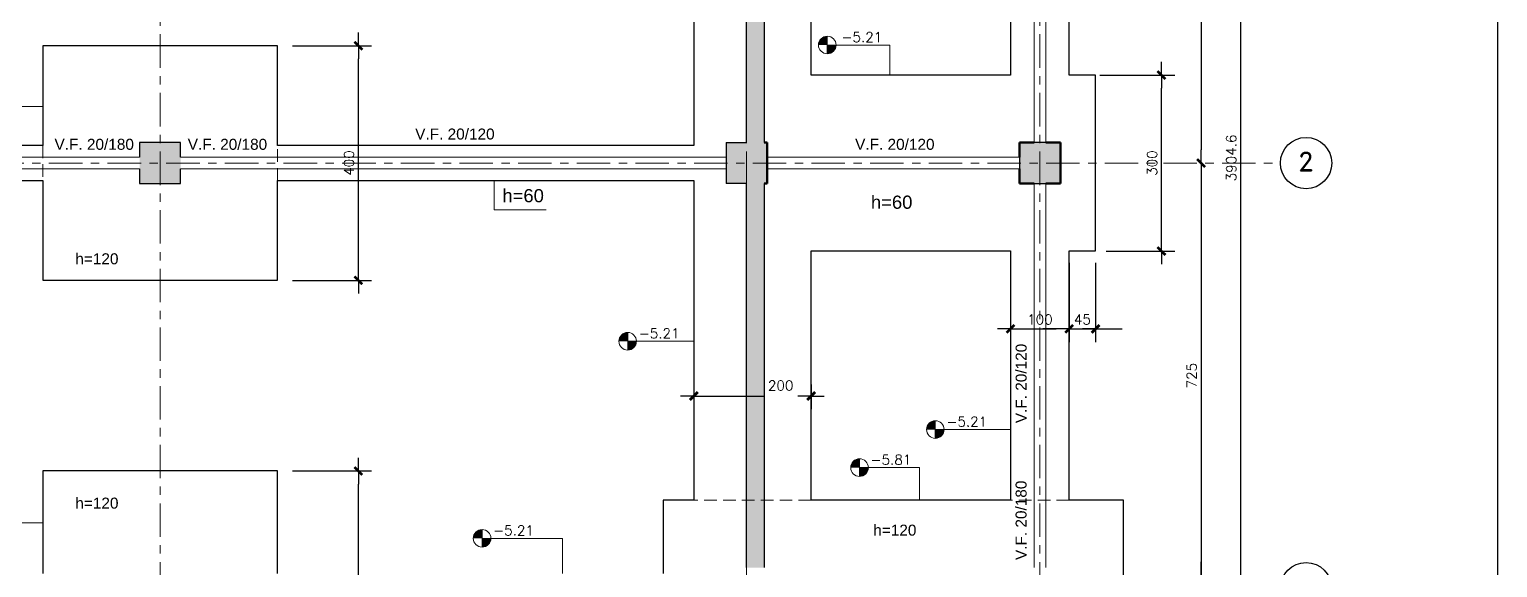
# Model space of a CAD drawing. Extents: x -4 to 6083, y -4 to 8618.
# Drawn here: x 3579 to 6083, y 4830 to 5748 of the extents above; entities that cross this region are included whole.
import ezdxf

# ---------------------------------------------------------------- set-up
doc = ezdxf.new("R2010")
doc.units = 0
doc.header["$LTSCALE"] = 45
doc.header["$MEASUREMENT"] = 0
doc.linetypes.add('Grid Line', pattern=[2.2225, 1.27, -0.3175, 0.3175, -0.3175])
doc.linetypes.add('RLE-PROYECCION', pattern=[0.71438, 0.47625, -0.23813])
doc.layers.get('0').update_dxf_attribs({"linetype": 'CONTINUOUS'})
for name, color, linetype in [('RLA-COTAS', 2, 'CONTINUOUS'), ('RLA-COTAS1', 2, 'CONTINUOUS'), ('RLA-FORMATO', 7, 'CONTINUOUS')]:
    doc.layers.add(name, color=color, linetype=linetype)
for name, color, linetype, lineweight in [('RLE-EJE', 3, 'CONTINUOUS', 25), ('RLE-EJES', 1, 'Grid Line', 9), ('RLE-FUNDACION', 6, 'CONTINUOUS', 25), ('RLE-MURO', 5, 'CONTINUOUS', 25), ('RLE-NIVELES', 3, 'CONTINUOUS', 9), ('RLE-PILAR', 5, 'CONTINUOUS', 50), ('RLE-PROYECCION', 2, 'RLE-PROYECCION', 15), ('RLE-SOLID', 252, 'CONTINUOUS', 15), ('RLE-TEXTO-1', 9, 'CONTINUOUS', 9), ('RLE-VIGA', 3, 'CONTINUOUS', 15)]:
    doc.layers.add(name, color=color, linetype=linetype, lineweight=lineweight)
doc.styles.add('Arial_2', font='arial.ttf', dxfattribs={"height": 18.75})
doc.styles.add('Arial_3', font='arial.ttf', dxfattribs={"height": 16.875})
doc.styles.add('ROMAND', font='romand', dxfattribs={"height": 31.5})
doc.styles.add('ROMANS', font='ROMANS.shx', dxfattribs={"height": 16.875})
doc.dimstyles.new('ING-75', dxfattribs={"dimscale": 75, "dimtxt": 0.27, "dimasz": 0.3, "dimexe": 0, "dimexo": 0, "dimgap": 0.1, "dimtad": 1, "dimdec": 1, "dimzin": 12, "dimdsep": 46, "dimtxsty": 'ROMANS', "dimblk": 'TICK1', "dimblk1": 'TICK1', "dimblk2": 'TICK1', "dimcen": 0.09, "dimclrd": 2, "dimclre": 1, "dimclrt": 3, "dimadec": 0, "dimazin": 0, "dimtfac": 1, "dimtdec": 0, "dimtix": 1, "dimtmove": 2, "dimatfit": 3, "dimldrblk": 'TICK1', "dimfxl": 0, "dimfxlon": 1, "dimtolj": 1, "dimtzin": 0, "dimarcsym": 0})

# ---------------------------------------------------------------- blocks, each defined once
blk = doc.blocks.new('TICK1')
at = {"color": 2}
for points in [[(0, 0), (-1, 0)], [(0, 0), (1, 0)]]:
    blk.add_lwpolyline(points, dxfattribs=at)
at = {"color": 2, "const_width": 0.2}
blk.add_lwpolyline([(-0.3, -0.3), (0.3, 0.3)], dxfattribs=at)
blk = doc.blocks.new('*D28')
at = {"layer": 'RLA-COTAS', "color": 2, "lineweight": -2, "transparency": 16777216}
blk.add_line((5644.4, 7458.6), (5644.4, 3599), dxfattribs=at)
at = {"layer": 'RLA-COTAS', "color": 2, "lineweight": -2, "transparency": 16777216, "xscale": 22.5, "yscale": 22.5, "zscale": 22.5}
for p, rotation in [((5644.4, 7481.1), 90), ((5644.4, 3576.5), 270)]:
    blk.add_blockref('TICK1', p, dxfattribs=dict(at, rotation=rotation))
at = {"layer": 'RLA-COTAS', "color": 3, "transparency": 16777216, "insert": (5628.4, 5528.8), "char_height": 16.88, "attachment_point": 5, "rotation": 90, "style": 'ROMANS'}
blk.add_mtext('\\A1;3904.6', dxfattribs=at)
blk = doc.blocks.new('*D31')
at = {"layer": 'RLA-COTAS', "color": 2, "lineweight": -2, "transparency": 16777216}
blk.add_line((5576.9, 6387.6), (5576.9, 5542.6), dxfattribs=at)
at = {"layer": 'RLA-COTAS', "color": 2, "lineweight": -2, "transparency": 16777216, "xscale": 22.5, "yscale": 22.5, "zscale": 22.5}
for p, rotation in [((5576.9, 6410.1), 90), ((5576.9, 5520.1), 270)]:
    blk.add_blockref('TICK1', p, dxfattribs=dict(at, rotation=rotation))
at = {"layer": 'RLA-COTAS', "color": 3, "transparency": 16777216, "insert": (5560.9, 5965.1), "char_height": 16.88, "attachment_point": 5, "rotation": 90, "style": 'ROMANS'}
blk.add_mtext('\\A1;890', dxfattribs=at)
blk = doc.blocks.new('*D32')
at = {"layer": 'RLA-COTAS', "color": 2, "lineweight": -2, "transparency": 16777216}
blk.add_line((5576.9, 5497.6), (5576.9, 4817.6), dxfattribs=at)
at = {"layer": 'RLA-COTAS', "color": 2, "lineweight": -2, "transparency": 16777216, "xscale": 22.5, "yscale": 22.5, "zscale": 22.5}
for p, rotation in [((5576.9, 5520.1), 90), ((5576.9, 4795.1), 270)]:
    blk.add_blockref('TICK1', p, dxfattribs=dict(at, rotation=rotation))
at = {"layer": 'RLA-COTAS', "color": 3, "transparency": 16777216, "insert": (5560.9, 5157.6), "char_height": 16.88, "attachment_point": 5, "rotation": 90, "style": 'ROMANS'}
blk.add_mtext('\\A1;725', dxfattribs=at)
blk = doc.blocks.new('*D33')
at = {"layer": 'RLA-COTAS', "color": 2, "lineweight": -2, "transparency": 16777216}
for p, q in [((5576.9, 4817.6), (5576.9, 4840.1)), ((5576.9, 4795.1), (5576.9, 4770.1)), ((5576.9, 4747.6), (5576.9, 4725.1))]:
    blk.add_line(p, q, dxfattribs=at)
at = {"layer": 'RLA-COTAS', "color": 2, "lineweight": -2, "transparency": 16777216, "xscale": 22.5, "yscale": 22.5, "zscale": 22.5}
for p, rotation in [((5576.9, 4795.1), 270), ((5576.9, 4770.1), 90)]:
    blk.add_blockref('TICK1', p, dxfattribs=dict(at, rotation=rotation))
at = {"layer": 'RLA-COTAS', "color": 3, "transparency": 16777216, "insert": (5560.9, 4782.6), "char_height": 16.88, "attachment_point": 5, "rotation": 90, "style": 'ROMANS'}
blk.add_mtext('\\A1;25', dxfattribs=at)
blk = doc.blocks.new('*D73')
at = {"layer": 'RLA-COTAS1', "color": 1, "lineweight": -2, "transparency": 16777216}
for p, q in [((4027.7, 4995.1), (4162.7, 4995.1)), ((4027.7, 4595.1), (4162.7, 4595.1))]:
    blk.add_line(p, q, dxfattribs=at)
at = {"layer": 'RLA-COTAS1', "color": 2, "lineweight": -2, "transparency": 16777216}
blk.add_line((4140.2, 4617.6), (4140.2, 4972.6), dxfattribs=at)
at = {"layer": 'RLA-COTAS1', "color": 2, "lineweight": -2, "transparency": 16777216, "xscale": 22.5, "yscale": 22.5, "zscale": 22.5}
for p, rotation in [((4140.2, 4995.1), 90), ((4140.2, 4595.1), 270)]:
    blk.add_blockref('TICK1', p, dxfattribs=dict(at, rotation=rotation))
at = {"layer": 'RLA-COTAS1', "color": 3, "transparency": 16777216, "insert": (4124.2, 4795.1), "char_height": 16.88, "attachment_point": 5, "rotation": 90, "style": 'ROMANS'}
blk.add_mtext('\\A1;400', dxfattribs=at)
blk = doc.blocks.new('*D74')
at = {"layer": 'RLA-COTAS1', "color": 1, "lineweight": -2, "transparency": 16777216}
for p, q in [((4027.7, 5720.1), (4162.7, 5720.1)), ((4027.7, 5320.1), (4162.7, 5320.1))]:
    blk.add_line(p, q, dxfattribs=at)
at = {"layer": 'RLA-COTAS1', "color": 2, "lineweight": -2, "transparency": 16777216}
blk.add_line((4140.2, 5342.6), (4140.2, 5697.6), dxfattribs=at)
at = {"layer": 'RLA-COTAS1', "color": 2, "lineweight": -2, "transparency": 16777216, "xscale": 22.5, "yscale": 22.5, "zscale": 22.5}
for p, rotation in [((4140.2, 5720.1), 90), ((4140.2, 5320.1), 270)]:
    blk.add_blockref('TICK1', p, dxfattribs=dict(at, rotation=rotation))
at = {"layer": 'RLA-COTAS1', "color": 3, "transparency": 16777216, "insert": (4124.2, 5520.1), "char_height": 16.88, "attachment_point": 5, "rotation": 90, "style": 'ROMANS'}
blk.add_mtext('\\A1;400', dxfattribs=at)
blk = doc.blocks.new('*D129')
at = {"layer": 'RLA-COTAS1', "color": 1, "lineweight": -2, "transparency": 16777216}
for p, q in [((4712.1, 5142.3), (4712.1, 5100.3)), ((4912.1, 5142.3), (4912.1, 5100.3))]:
    blk.add_line(p, q, dxfattribs=at)
at = {"layer": 'RLA-COTAS1', "color": 2, "lineweight": -2, "transparency": 16777216}
for p, q in [((4734.6, 5122.8), (4831, 5122.8)), ((4889.6, 5122.8), (4889.4, 5122.8))]:
    blk.add_line(p, q, dxfattribs=at)
at = {"layer": 'RLA-COTAS1', "color": 2, "lineweight": -2, "transparency": 16777216, "xscale": 22.5, "yscale": 22.5, "zscale": 22.5, "rotation": 180}
blk.add_blockref('TICK1', (4712.1, 5122.8), dxfattribs=at)
at = {"layer": 'RLA-COTAS1', "color": 2, "lineweight": -2, "transparency": 16777216, "xscale": 22.5, "yscale": 22.5, "zscale": 22.5}
blk.add_blockref('TICK1', (4912.1, 5122.8), dxfattribs=at)
at = {"layer": 'RLA-COTAS1', "color": 3, "transparency": 16777216, "insert": (4838.5, 5149.2), "char_height": 16.88, "attachment_point": 1, "line_spacing_factor": 0.941778, "style": 'ROMANS'}
blk.add_mtext('\\A1;200', dxfattribs=at)
blk = doc.blocks.new('*D130')
at = {"layer": 'RLA-COTAS1', "color": 1, "lineweight": -2, "transparency": 16777216}
for p, q in [((5252.1, 5349.8), (5252.1, 5214.8)), ((5352.1, 5349.8), (5352.1, 5214.8))]:
    blk.add_line(p, q, dxfattribs=at)
at = {"layer": 'RLA-COTAS1', "color": 2, "lineweight": -2, "transparency": 16777216}
blk.add_line((5274.6, 5237.3), (5329.6, 5237.3), dxfattribs=at)
at = {"layer": 'RLA-COTAS1', "color": 2, "lineweight": -2, "transparency": 16777216, "xscale": 22.5, "yscale": 22.5, "zscale": 22.5, "rotation": 180}
blk.add_blockref('TICK1', (5252.1, 5237.3), dxfattribs=at)
at = {"layer": 'RLA-COTAS1', "color": 2, "lineweight": -2, "transparency": 16777216, "xscale": 22.5, "yscale": 22.5, "zscale": 22.5}
blk.add_blockref('TICK1', (5352.1, 5237.3), dxfattribs=at)
at = {"layer": 'RLA-COTAS1', "color": 3, "transparency": 16777216, "insert": (5302.1, 5253.3), "char_height": 16.88, "attachment_point": 5, "style": 'ROMANS'}
blk.add_mtext('\\A1;100', dxfattribs=at)
blk = doc.blocks.new('*D131')
at = {"layer": 'RLA-COTAS1', "color": 1, "lineweight": -2, "transparency": 16777216}
for p, q in [((5352.1, 5349.8), (5352.1, 5214.8)), ((5397.1, 5349.8), (5397.1, 5214.8))]:
    blk.add_line(p, q, dxfattribs=at)
at = {"layer": 'RLA-COTAS1', "color": 2, "lineweight": -2, "transparency": 16777216}
for p, q in [((5329.6, 5237.3), (5307.1, 5237.3)), ((5352.1, 5237.3), (5397.1, 5237.3)), ((5419.6, 5237.3), (5442.1, 5237.3))]:
    blk.add_line(p, q, dxfattribs=at)
at = {"layer": 'RLA-COTAS1', "color": 2, "lineweight": -2, "transparency": 16777216, "xscale": 22.5, "yscale": 22.5, "zscale": 22.5}
blk.add_blockref('TICK1', (5352.1, 5237.3), dxfattribs=at)
at = {"layer": 'RLA-COTAS1', "color": 2, "lineweight": -2, "transparency": 16777216, "xscale": 22.5, "yscale": 22.5, "zscale": 22.5, "rotation": 180}
blk.add_blockref('TICK1', (5397.1, 5237.3), dxfattribs=at)
at = {"layer": 'RLA-COTAS1', "color": 3, "transparency": 16777216, "insert": (5374.6, 5253.3), "char_height": 16.88, "attachment_point": 5, "style": 'ROMANS'}
blk.add_mtext('\\A1;45', dxfattribs=at)
blk = doc.blocks.new('*D132')
at = {"layer": 'RLA-COTAS1', "color": 1, "lineweight": -2, "transparency": 16777216}
for p, q in [((5404.4, 5670.1), (5531.9, 5670.1)), ((5415.2, 5370.1), (5531.9, 5370.1))]:
    blk.add_line(p, q, dxfattribs=at)
at = {"layer": 'RLA-COTAS1', "color": 2, "lineweight": -2, "transparency": 16777216}
blk.add_line((5509.4, 5392.6), (5509.4, 5647.6), dxfattribs=at)
at = {"layer": 'RLA-COTAS1', "color": 2, "lineweight": -2, "transparency": 16777216, "xscale": 22.5, "yscale": 22.5, "zscale": 22.5}
for p, rotation in [((5509.4, 5670.1), 90), ((5509.4, 5370.1), 270)]:
    blk.add_blockref('TICK1', p, dxfattribs=dict(at, rotation=rotation))
at = {"layer": 'RLA-COTAS1', "color": 3, "transparency": 16777216, "insert": (5493.4, 5520.1), "char_height": 16.88, "attachment_point": 5, "rotation": 90, "style": 'ROMANS'}
blk.add_mtext('\\A1;300', dxfattribs=at)

msp = doc.modelspace()

# ---------------------------------------------------------------- hatches: boundary and pattern name
at = {"layer": 'RLE-NIVELES', "linetype": 'Continuous'}
h = msp.add_hatch(color=1, dxfattribs=at)
h.paths.add_polyline_path([(4939.594, 5721.417), (4939.594, 5736.417, 0.41421356), (4924.594, 5721.417)])
h.paths.add_polyline_path([(4939.594, 5706.417, 0.41421356), (4954.594, 5721.417), (4939.594, 5721.417)])
h = msp.add_hatch(color=1, dxfattribs=at)
h.paths.add_polyline_path([(4599.371, 5216.194), (4599.371, 5231.194, 0.41421356), (4584.371, 5216.194)])
h.paths.add_polyline_path([(4599.371, 5201.194, 0.41421356), (4614.371, 5216.194), (4599.371, 5216.194)])
h = msp.add_hatch(color=1, dxfattribs=at)
h.paths.add_polyline_path([(5123.807, 5065.639), (5123.807, 5080.639, 0.41421356), (5108.807, 5065.639)])
h.paths.add_polyline_path([(5123.807, 5050.639, 0.41421356), (5138.807, 5065.639), (5123.807, 5065.639)])
h = msp.add_hatch(color=1, dxfattribs=at)
h.paths.add_polyline_path([(4994.623, 5000.74), (4994.623, 5015.74, 0.41421356), (4979.623, 5000.74)])
h.paths.add_polyline_path([(4994.623, 4985.74, 0.41421356), (5009.623, 5000.74), (4994.623, 5000.74)])
h = msp.add_hatch(color=1, dxfattribs=at)
h.paths.add_polyline_path([(4351.14, 4880.104), (4351.14, 4895.104, 0.41421356), (4336.14, 4880.104)])
h.paths.add_polyline_path([(4351.14, 4865.104, 0.41421356), (4366.14, 4880.104), (4351.14, 4880.104)])
at = {"layer": 'RLE-SOLID'}
for points in [[(4802.065, 5555.128), (4832.065, 5555.128), (4832.065, 6375.128), (4802.065, 6375.128), (4802.065, 5602.529)], [(4802.065, 4830.144), (4832.065, 4830.144), (4832.065, 5485.128), (4802.065, 5485.128), (4802.065, 4934.203)]]:
    msp.add_hatch(color=256, dxfattribs=at).paths.add_polyline_path(points)
for points in [[(3837.065, 5485.144), (3837.065, 5555.144), (3767.065, 5555.144), (3767.065, 5485.144)], [(4802.065, 5485.128), (4822.065, 5485.128), (4822.065, 5555.128), (4767.065, 5555.128), (4767.065, 5485.128)], [(4822.065, 5485.128), (4837.065, 5485.128), (4837.065, 5555.128), (4822.065, 5555.128)], [(5337.065, 5485.128), (5337.065, 5555.128), (5267.065, 5555.128), (5267.065, 5485.128), (5315.892, 5485.128)]]:
    msp.add_hatch(color=256, dxfattribs=at).paths.add_polyline_path(points, flags=0)

# ---------------------------------------------------------------- linework, layer by layer
at = {"layer": 'RLA-FORMATO', "color": 6, "linetype": 'Continuous'}
msp.add_line((6082.5, 8617.5), (6082.5, 0), dxfattribs=at)
at = {"layer": 'RLE-EJE'}
for centre in [(5755.831, 5520.144), (5755.831, 4795.128)]:
    msp.add_circle(centre, 43.75, dxfattribs=at)
at = {"layer": 'RLE-EJES'}
for p, q in [((3802.065, 7940.128), (3802.065, 3264.931)), ((4802.065, 7940.128), (4802.065, 3264.931)), ((5302.065, 7940.128), (5302.065, 3293.475)), ((312.065, 5520.144), (5712.081, 5520.144))]:
    msp.add_line(p, q, dxfattribs=at)
at = {"layer": 'RLE-FUNDACION'}
for p, q in [((4712.065, 6260.128), (4712.065, 5550.144)), ((4912.065, 5670.144), (4912.065, 6260.128)), ((5252.065, 6260.128), (5252.065, 5670.144)), ((5352.065, 5670.144), (5352.065, 6260.128)), ((3602.065, 5720.144), (3602.065, 5550.144)), ((4002.065, 5720.144), (3602.065, 5720.144)), ((4002.065, 5550.144), (4002.065, 5720.144)), ((5252.065, 5670.144), (4912.065, 5670.144)), ((5397.065, 5670.144), (5352.065, 5670.144)), ((5397.065, 5370.144), (5397.065, 5670.144)), ((3602.065, 5550.144), (3002.065, 5550.144)), ((4712.065, 5550.144), (4002.065, 5550.144)), ((3002.065, 5490.144), (3602.065, 5490.144)), ((3602.065, 5490.144), (3602.065, 5320.144)), ((4002.065, 5320.144), (4002.065, 5490.144)), ((4002.065, 5490.144), (4712.065, 5490.144)), ((4712.065, 5490.144), (4712.065, 4945.144)), ((4912.065, 4945.144), (4912.065, 5370.144)), ((4912.065, 5370.144), (5252.065, 5370.144)), ((5252.065, 5370.144), (5252.065, 4945.144)), ((5352.065, 4945.144), (5352.065, 5370.144)), ((5352.065, 5370.144), (5397.065, 5370.144)), ((3602.065, 5320.144), (4002.065, 5320.144)), ((3602.065, 4995.144), (3602.065, 4820.128)), ((4002.065, 4995.144), (3602.065, 4995.144)), ((4002.065, 4820.128), (4002.065, 4995.144)), ((4712.065, 4945.144), (4659.565, 4945.144)), ((4659.565, 4945.144), (4659.565, 4820.128)), ((5252.065, 4945.144), (4912.065, 4945.144)), ((5444.565, 4945.144), (5352.065, 4945.144)), ((5444.565, 4645.144), (5444.565, 4945.144))]:
    msp.add_line(p, q, dxfattribs=at)
at = {"layer": 'RLE-MURO'}
for p, q in [((4802.065, 5555.128), (4802.065, 6375.128)), ((4832.065, 6375.128), (4832.065, 5555.128)), ((3837.065, 5555.144), (3767.065, 5555.144)), ((3767.065, 5555.144), (3767.065, 5530.144)), ((3837.065, 5530.144), (3837.065, 5555.144)), ((4767.065, 5555.128), (4802.06, 5555.128)), ((4767.065, 5555.128), (4767.065, 5485.128)), ((5312.065, 5555.128), (5292.065, 5555.128)), ((3767.065, 5510.144), (3767.065, 5485.144)), ((3837.065, 5485.144), (3837.065, 5510.144)), ((4837.065, 5530.144), (4837.065, 5510.144)), ((5267.065, 5530.144), (5267.065, 5510.144)), ((3767.065, 5485.144), (3837.065, 5485.144)), ((4802.065, 5485.128), (4767.065, 5485.128)), ((4802.065, 4830.144), (4802.065, 5485.128)), ((4832.065, 5485.128), (4832.065, 4830.144)), ((5292.065, 5485.128), (5312.065, 5485.128))]:
    msp.add_line(p, q, dxfattribs=at)
at = {"layer": 'RLE-NIVELES', "color": 3}
for p, q in [((4939.594, 5736.417), (4939.594, 5706.417)), ((4599.371, 5231.194), (4599.371, 5201.194)), ((5123.807, 5080.639), (5123.807, 5050.639)), ((4994.623, 5015.74), (4994.623, 4985.74)), ((4351.14, 4895.104), (4351.14, 4865.104))]:
    msp.add_line(p, q, dxfattribs=at)
at = {"layer": 'RLE-NIVELES'}
for p, q in [((5046.365, 5721.417), (4939.594, 5721.417)), ((5046.365, 5670.144), (5046.365, 5721.417)), ((3602.065, 5616.694), (3551.35, 5616.694)), ((4661.592, 5216.194), (4599.371, 5216.194)), ((4712.065, 5216.194), (4661.592, 5216.194)), ((5187.806, 5065.639), (5123.807, 5065.639)), ((5252.065, 5065.639), (5187.806, 5065.639)), ((5096.65, 5000.74), (4994.623, 5000.74)), ((5096.65, 4945.144), (5096.65, 5000.74)), ((3602.065, 4906.662), (3547.801, 4906.662)), ((4488.252, 4880.104), (4351.14, 4880.104)), ((4488.252, 4820.128), (4488.252, 4880.104))]:
    msp.add_line(p, q, dxfattribs=at)
at = {"layer": 'RLE-NIVELES', "color": 3}
for centre in [(4939.594, 5721.417), (4599.371, 5216.194), (5123.807, 5065.639), (4994.623, 5000.74), (4351.14, 4880.104)]:
    msp.add_circle(centre, 15, dxfattribs=at)
at = {"layer": 'RLE-PILAR'}
for p, q in [((4832.065, 5555.128), (4837.065, 5555.128)), ((4837.065, 5555.128), (4837.065, 5485.128)), ((5292.065, 5555.128), (5267.065, 5555.128)), ((5267.065, 5555.128), (5267.065, 5530.144)), ((5337.065, 5555.128), (5312.065, 5555.128)), ((5337.065, 5555.128), (5337.065, 5485.128)), ((5267.065, 5510.144), (5267.065, 5485.128)), ((4832.065, 5485.128), (4837.065, 5485.128)), ((5267.065, 5485.128), (5292.065, 5485.128)), ((5312.065, 5485.128), (5337.065, 5485.128))]:
    msp.add_line(p, q, dxfattribs=at)
at = {"layer": 'RLE-PROYECCION'}
for p, q in [((3602.065, 5550.144), (3602.065, 5490.144)), ((4002.065, 5490.144), (4002.065, 5550.144)), ((4912.065, 4945.144), (4712.065, 4945.144)), ((5352.065, 4945.144), (5252.065, 4945.144))]:
    msp.add_line(p, q, dxfattribs=at)
at = {"layer": 'RLE-TEXTO-1'}
for p, q in [((4371.569, 5490.144), (4371.569, 5440.543)), ((4371.569, 5440.543), (4460.411, 5440.543))]:
    msp.add_line(p, q, dxfattribs=at)
at = {"layer": 'RLE-VIGA'}
for p, q in [((5292.065, 6375.128), (5292.065, 5555.128)), ((5312.065, 5555.128), (5312.065, 6375.128)), ((5312.065, 5555.128), (5292.065, 5555.128)), ((2837.065, 5530.144), (3767.065, 5530.144)), ((3767.065, 5510.144), (2837.065, 5510.144)), ((3837.065, 5530.144), (4767.065, 5530.144)), ((4767.065, 5510.144), (3837.065, 5510.144)), ((5267.065, 5530.144), (4837.065, 5530.144)), ((4837.065, 5510.144), (5267.065, 5510.144)), ((5267.065, 5530.144), (5267.065, 5510.144)), ((5292.065, 5485.128), (5312.065, 5485.128)), ((5292.065, 5485.128), (5292.065, 4830.144)), ((5312.065, 4830.144), (5312.065, 5485.128))]:
    msp.add_line(p, q, dxfattribs=at)

# ---------------------------------------------------------------- texts
at = {"layer": 'RLE-EJE', "color": 5, "insert": (5755.637, 5538.276), "char_height": 31.25, "width": 1, "attachment_point": 2, "line_spacing_factor": 0.941778, "style": 'ROMAND'}
msp.add_mtext('2', dxfattribs=at)
at = {"layer": 'RLE-NIVELES', "char_height": 16.875, "attachment_point": 5, "line_spacing_factor": 0.941778, "style": 'ROMANS'}
for s, insert, width in [('-5.21', (4998.569, 5734.891), 67.04099), ('-5.21', (4652.945, 5229.669), 71.39207), ('-5.21', (5177.381, 5079.113), 71.39207), ('-5.81', (5048.197, 5014.215), 71.39207), ('-5.21', (4404.714, 4893.579), 71.39207)]:
    msp.add_mtext(s, dxfattribs=dict(at, insert=insert, width=width))
at = {"layer": 'RLE-TEXTO-1', "attachment_point": 2, "line_spacing_factor": 0.941778}
for s, insert, char_height, width, style in [('V.F. 20/180', (3689.838, 5561.455), 18.75, 162.06688, 'Arial_2'), ('V.F. 20/180', (3917.011, 5561.455), 18.75, 162.06688, 'Arial_2'), ('V.F. 20/120', (4304.796, 5578.978), 18.75, 162.06688, 'Arial_2'), ('V.F. 20/120', (5054.796, 5561.455), 18.75, 162.06688, 'Arial_2'), ('h=60', (4421.098, 5475.731), 22.5, 84.56295, 'Arial_3'), ('h=60', (5049.383, 5464.595), 22.5, 84.56295, 'Arial_3'), ('h=120', (3694.419, 5366.207), 18.75, 162.06688, 'Arial_2'), ('h=120', (3694.419, 4949.542), 18.75, 162.06688, 'Arial_2'), ('h=120', (5054.796, 4903.444), 18.75, 162.06688, 'Arial_2')]:
    msp.add_mtext(s, dxfattribs=dict(at, insert=insert, char_height=char_height, width=width, style=style))
at = {"layer": 'RLE-TEXTO-1', "char_height": 18.75, "width": 162.06688, "attachment_point": 2, "rotation": 90, "line_spacing_factor": 0.941778, "style": 'Arial_2'}
for s, insert in [('V.F. 20/120', (5260.754, 5144.227)), ('V.F. 20/180', (5260.667, 4910.819))]:
    msp.add_mtext(s, dxfattribs=dict(at, insert=insert))

# ---------------------------------------------------------------- dimensions: what is measured, and where the dimension line sits
at = {"layer": 'RLA-COTAS'}
for base, p1, p2, picture, middle in [((5644.352, 3576.472), (5651.852, 7481.087), (5651.852, 3576.472), '*D28', (5628.415, 5528.78)), ((5576.852, 5520.144), (5584.352, 6410.144), (5584.352, 5520.144), '*D31', (5560.915, 5965.144)), ((5576.852, 4795.128), (5584.352, 5520.144), (5584.352, 4795.128), '*D32', (5560.915, 5157.636)), ((5576.852, 4770.128), (5584.352, 4795.128), (5584.352, 4770.128), '*D33', (5560.915, 4782.628))]:
    dim = msp.add_linear_dim(base=base, p1=p1, p2=p2, angle=90, dimstyle='ING-75', override={"dimexe": 0, "dimexo": 0, "dimdec": 1, "dimfxl": 0, "dimfxlon": 1}, dxfattribs=at)
    dim.commit()
    dim.dimension.update_dxf_attribs({"geometry": picture, "text_midpoint": middle})
at = {"layer": 'RLA-COTAS1'}
for base, p1, p2, picture, middle in [((4140.185, 5720.144), (4027.685, 5320.144), (4027.685, 5720.144), '*D74', (4124.247, 5520.144)), ((5509.352, 5670.144), (5415.228, 5370.144), (5404.352, 5670.144), '*D132', (5493.415, 5520.144)), ((4140.185, 4995.144), (4027.685, 4595.144), (4027.685, 4995.144), '*D73', (4124.247, 4795.144))]:
    dim = msp.add_linear_dim(base=base, p1=p1, p2=p2, angle=90, dimstyle='ING-75', override={"dimexe": 0.3, "dimexo": 0, "dimdec": 2, "dimfxl": 1.5, "dimfxlon": 1}, dxfattribs=at)
    dim.commit()
    dim.dimension.update_dxf_attribs({"geometry": picture, "text_midpoint": middle})
for base, p1, p2, picture, middle in [((5352.065, 5237.327), (5252.065, 5349.827), (5352.065, 5349.827), '*D130', (5302.065, 5253.265)), ((5397.065, 5237.327), (5352.065, 5349.827), (5397.065, 5349.827), '*D131', (5374.565, 5253.265))]:
    dim = msp.add_linear_dim(base=base, p1=p1, p2=p2, dimstyle='ING-75', override={"dimexe": 0.3, "dimexo": 0, "dimdec": 2, "dimfxl": 1.5, "dimfxlon": 1}, dxfattribs=at)
    dim.commit()
    dim.dimension.update_dxf_attribs({"geometry": picture, "text_midpoint": middle})
dim = msp.add_linear_dim(base=(4912.065, 5122.803), p1=(4712.065, 5142.348), p2=(4912.065, 5142.348), dimstyle='ING-75', override={"dimexe": 0.3, "dimexo": 0, "dimdec": 2, "dimfxl": 1.5, "dimfxlon": 1}, dxfattribs=at)
dim.commit()
dim.dimension.update_dxf_attribs({"geometry": '*D129', "text_midpoint": (4860.208, 5137.922), "dimtype": 160})

doc.saveas('drawing.dxf')
